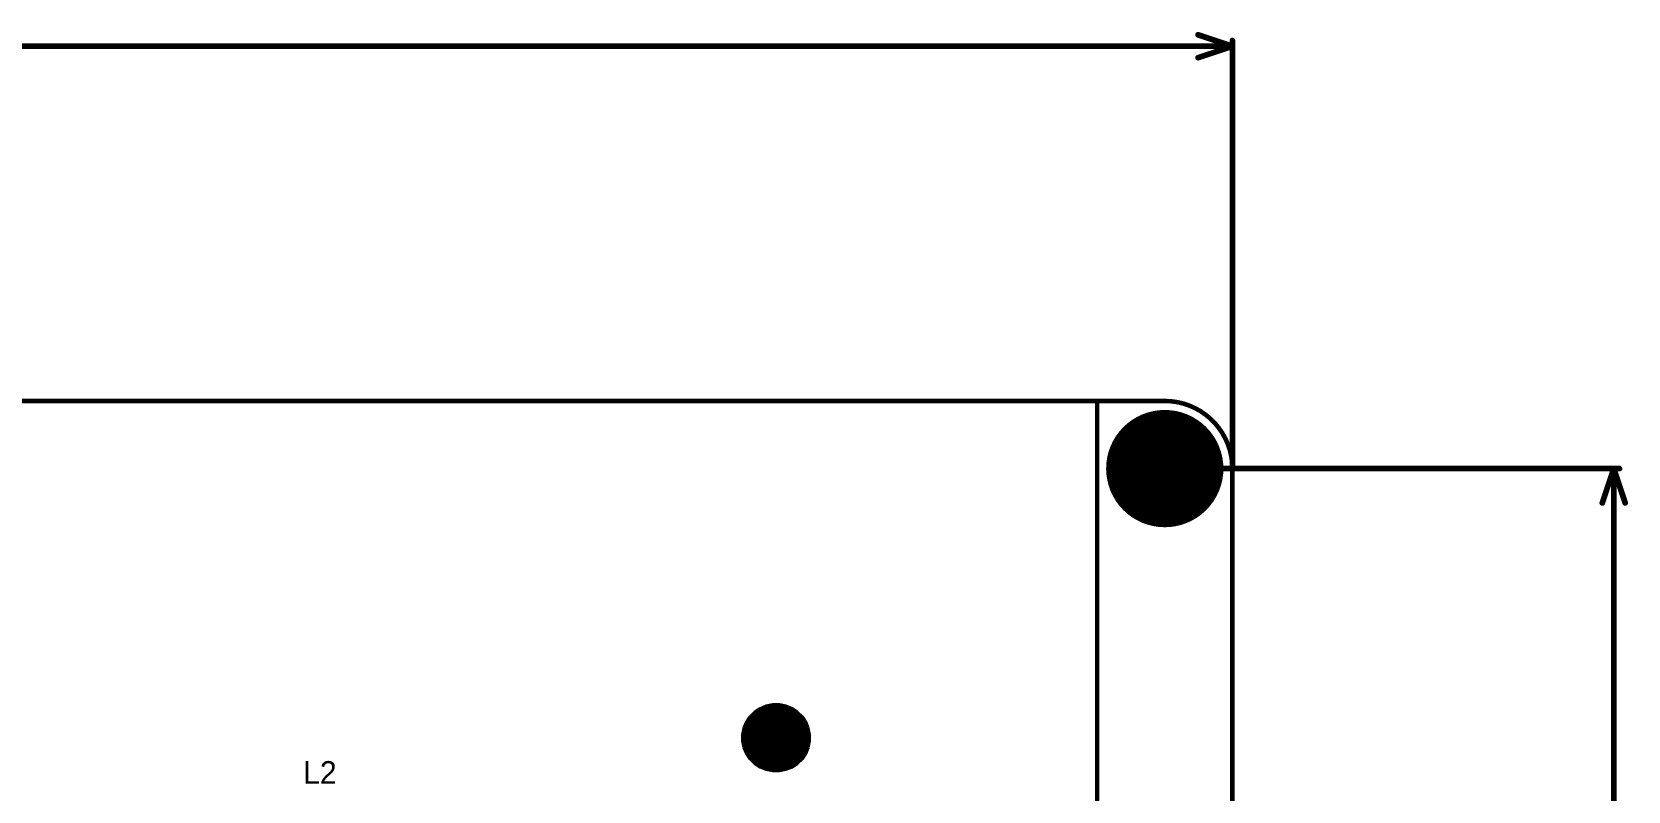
# Model space of a CAD drawing. Extents: x 244 to 457, y 184 to 319.
# Drawn here: x 385.8 to 456.6, y 285.2 to 318.9 of the extents above; entities that cross this region are included whole.
import ezdxf

# ---------------------------------------------------------------- set-up
doc = ezdxf.new("R2010")
doc.units = 0
for name, color, linetype in [('BOTTOMLAYER', 5, 'CONTINUOUS'), ('BOTTOMOVERLAY', 54, 'CONTINUOUS'), ('BOTTOMSOLDER', 6, 'CONTINUOUS'), ('KEEPOUTLAYER', 6, 'CONTINUOUS'), ('MULTILAYER', 9, 'CONTINUOUS'), ('PADHOLELAYER', 156, 'CONTINUOUS'), ('TOPLAYER', 1, 'CONTINUOUS'), ('TOPOVERLAY', 2, 'CONTINUOUS'), ('TOPPASTE', 8, 'CONTINUOUS'), ('TOPSOLDER', 216, 'CONTINUOUS')]:
    doc.layers.add(name, color=color, linetype=linetype)

msp = doc.modelspace()

# ---------------------------------------------------------------- linework, layer by layer
at = {"layer": 'BOTTOMLAYER', "const_width": 2.5}
msp.add_lwpolyline([(434.79, 299.5, 1), (437.29, 299.5, 1)], format="xyb", close=True, dxfattribs=at)
at = {"layer": 'BOTTOMOVERLAY', "const_width": 0.2}
msp.add_lwpolyline([(433.04, 202.5), (433.04, 302.5)], dxfattribs=at)
at = {"layer": 'BOTTOMOVERLAY', "const_width": 0.1}
msp.add_lwpolyline([(432.99, 302.5, 1), (433.09, 302.5, 1)], format="xyb", close=True, dxfattribs=at)
at = {"layer": 'BOTTOMSOLDER', "const_width": 2.602}
msp.add_lwpolyline([(434.739, 299.5, 1), (437.341, 299.5, 1)], format="xyb", close=True, dxfattribs=at)
at = {"layer": 'KEEPOUTLAYER', "const_width": 0.2}
for points in [[(265.04, 302.5), (436.04, 302.5)], [(439.04, 299.5), (439.04, 205.5)]]:
    msp.add_lwpolyline(points, dxfattribs=at)
at = {"layer": 'KEEPOUTLAYER', "const_width": 0.1}
for points in [[(435.99, 302.5, 1), (436.09, 302.5, 1)], [(435.99, 302.5, 1), (436.09, 302.5, 1)], [(438.99, 299.5, 1), (439.09, 299.5, 1)], [(438.99, 299.5, 1), (439.09, 299.5, 1)]]:
    msp.add_lwpolyline(points, format="xyb", close=True, dxfattribs=at)
at = {"layer": 'KEEPOUTLAYER', "const_width": 0.2}
msp.add_lwpolyline([(436.04, 302.5, -0.414214), (439.04, 299.5)], format="xyb", dxfattribs=at)
at = {"layer": 'MULTILAYER', "const_width": 2.5}
msp.add_lwpolyline([(434.79, 299.5, 1), (437.29, 299.5, 1)], format="xyb", close=True, dxfattribs=at)
at = {"layer": 'PADHOLELAYER', "const_width": 1.5}
msp.add_lwpolyline([(435.29, 299.5, 1), (436.79, 299.5, 1)], format="xyb", close=True, dxfattribs=at)
at = {"layer": 'TOPLAYER'}
for p, q in [((418.087, 288.885), (418.36, 288.998)), ((418.36, 288.998), (418.65, 289.056)), ((418.65, 289.056), (418.798, 289.056)), ((418.798, 289.056), (418.945, 289.056)), ((418.945, 289.056), (419.235, 288.998)), ((419.235, 288.998), (419.508, 288.885)), ((417.355, 287.993), (417.468, 288.266)), ((417.468, 288.266), (417.632, 288.512)), ((417.632, 288.512), (417.841, 288.721)), ((417.841, 288.721), (418.087, 288.885)), ((419.508, 288.885), (419.754, 288.721)), ((419.754, 288.721), (419.963, 288.512)), ((419.963, 288.512), (420.127, 288.266)), ((420.127, 288.266), (420.24, 287.993)), ((417.298, 287.703), (417.355, 287.993)), ((417.298, 287.556), (417.298, 287.703)), ((417.298, 287.408), (417.298, 287.556)), ((420.24, 287.993), (420.298, 287.703)), ((420.298, 287.703), (420.298, 287.556)), ((420.298, 287.556), (420.298, 287.408)), ((417.355, 287.118), (417.298, 287.408)), ((417.468, 286.845), (417.355, 287.118)), ((417.632, 286.599), (417.468, 286.845)), ((420.127, 286.845), (419.963, 286.599)), ((420.24, 287.118), (420.127, 286.845)), ((420.298, 287.408), (420.24, 287.118)), ((417.841, 286.39), (417.632, 286.599)), ((418.087, 286.226), (417.841, 286.39)), ((418.36, 286.113), (418.087, 286.226)), ((418.65, 286.056), (418.36, 286.113)), ((419.235, 286.113), (418.945, 286.056)), ((419.508, 286.226), (419.235, 286.113)), ((419.754, 286.39), (419.508, 286.226)), ((419.963, 286.599), (419.754, 286.39)), ((418.798, 286.056), (418.65, 286.056)), ((418.798, 286.056), (418.798, 286.056)), ((418.945, 286.056), (418.798, 286.056))]:
    msp.add_line(p, q, dxfattribs=at)
for points, const_width in [([(434.79, 299.5, 1), (437.29, 299.5, 1)], 2.5), ([(418.548, 287.556, 1), (419.048, 287.556, 1)], 0.5)]:
    msp.add_lwpolyline(points, format="xyb", close=True, dxfattribs=dict(at, const_width=const_width))
at = {"layer": 'TOPOVERLAY', "const_width": 0.254}
for points in [[(437.516, 318.747), (439.04, 318.239)], [(353.841, 318.239), (439.04, 318.239)], [(437.516, 317.731), (439.04, 318.239)], [(439.04, 299.5), (439.04, 318.493)], [(436.04, 299.5), (456.212, 299.5)], [(455.45, 297.976), (455.958, 299.5)], [(455.958, 255.166), (455.958, 299.5)], [(455.958, 299.5), (456.466, 297.976)]]:
    msp.add_lwpolyline(points, dxfattribs=at)
at = {"layer": 'TOPOVERLAY', "const_width": 0.127}
for points in [[(437.452, 318.747, 1), (437.579, 318.747, 1)], [(438.976, 318.493, 1), (439.103, 318.493, 1)], [(438.976, 318.239, 1), (439.103, 318.239, 1)], [(438.976, 318.239, 1), (439.103, 318.239, 1)], [(438.976, 318.239, 1), (439.103, 318.239, 1)], [(437.452, 317.731, 1), (437.579, 317.731, 1)], [(435.976, 299.5, 1), (436.103, 299.5, 1)], [(438.976, 299.5, 1), (439.103, 299.5, 1)], [(455.894, 299.5, 1), (456.021, 299.5, 1)], [(455.894, 299.5, 1), (456.021, 299.5, 1)], [(455.894, 299.5, 1), (456.021, 299.5, 1)], [(456.148, 299.5, 1), (456.275, 299.5, 1)], [(455.386, 297.976, 1), (455.513, 297.976, 1)], [(456.402, 297.976, 1), (456.529, 297.976, 1)]]:
    msp.add_lwpolyline(points, format="xyb", close=True, dxfattribs=at)
at = {"layer": 'TOPPASTE'}
for points, const_width in [([(419.798, 287.556, 1), (417.798, 287.556, 1)], 1), ([(417.548, 287.556, 1), (418.048, 287.556, 1)], 0.5), ([(418.548, 287.556, 1), (419.048, 287.556, 1)], 0.5), ([(419.548, 287.556, 1), (420.048, 287.556, 1)], 0.5)]:
    msp.add_lwpolyline(points, format="xyb", close=True, dxfattribs=dict(at, const_width=const_width))
at = {"layer": 'TOPSOLDER'}
for p, q in [((418.087, 288.885), (418.36, 288.998)), ((418.36, 288.998), (418.65, 289.056)), ((418.65, 289.056), (418.798, 289.056)), ((418.798, 289.056), (418.945, 289.056)), ((418.945, 289.056), (419.235, 288.998)), ((419.235, 288.998), (419.508, 288.885)), ((417.355, 287.993), (417.468, 288.266)), ((417.468, 288.266), (417.632, 288.512)), ((417.632, 288.512), (417.841, 288.721)), ((417.841, 288.721), (418.087, 288.885)), ((419.508, 288.885), (419.754, 288.721)), ((419.754, 288.721), (419.963, 288.512)), ((419.963, 288.512), (420.127, 288.266)), ((420.127, 288.266), (420.24, 287.993)), ((417.298, 287.703), (417.355, 287.993)), ((417.298, 287.556), (417.298, 287.703)), ((417.298, 287.408), (417.298, 287.556)), ((420.24, 287.993), (420.298, 287.703)), ((420.298, 287.703), (420.298, 287.556)), ((420.298, 287.556), (420.298, 287.408)), ((417.355, 287.118), (417.298, 287.408)), ((417.468, 286.845), (417.355, 287.118)), ((417.632, 286.599), (417.468, 286.845)), ((420.127, 286.845), (419.963, 286.599)), ((420.24, 287.118), (420.127, 286.845)), ((420.298, 287.408), (420.24, 287.118)), ((417.841, 286.39), (417.632, 286.599)), ((418.087, 286.226), (417.841, 286.39)), ((418.36, 286.113), (418.087, 286.226)), ((418.65, 286.056), (418.36, 286.113)), ((419.235, 286.113), (418.945, 286.056)), ((419.508, 286.226), (419.235, 286.113)), ((419.754, 286.39), (419.508, 286.226)), ((419.963, 286.599), (419.754, 286.39)), ((418.798, 286.056), (418.65, 286.056)), ((418.798, 286.056), (418.798, 286.056)), ((418.945, 286.056), (418.798, 286.056))]:
    msp.add_line(p, q, dxfattribs=at)
for points, const_width in [([(434.739, 299.5, 1), (437.341, 299.5, 1)], 2.602), ([(418.497, 287.556, 1), (419.098, 287.556, 1)], 0.602)]:
    msp.add_lwpolyline(points, format="xyb", close=True, dxfattribs=dict(at, const_width=const_width))

# ---------------------------------------------------------------- texts
at = {"layer": 'TOPOVERLAY'}
msp.add_text('L2', height=1, dxfattribs=at).set_placement((397.815, 285.521))

doc.saveas('drawing.dxf')
